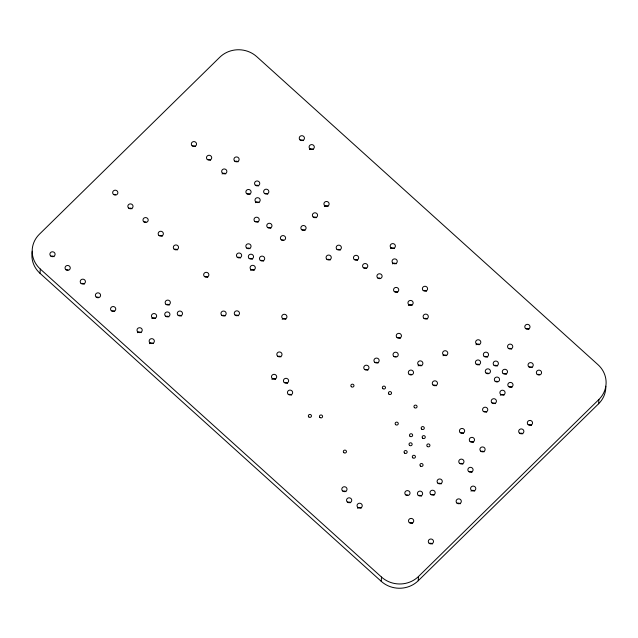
<?xml version="1.0" encoding="UTF-8"?>
<svg xmlns="http://www.w3.org/2000/svg" width="638" height="638" viewBox="0 0 638 638"><rect width="100%" height="100%" fill="white"/><g stroke="black" fill="none" stroke-linecap="round" stroke-linejoin="round"><path stroke-width="0.96" d="M40.019 273.319L40.298 269.053A26.174 24.611 3.7 0 1 39.381 234.242L219.767 57.26A26.174 24.611 3.7 0 1 256.763 56.67L597.981 364.681A26.174 24.611 3.7 0 1 598.899 399.492L598.619 403.758L418.233 580.74A26.174 24.611 3.7 0 1 381.237 581.33L40.019 273.319A26.174 24.611 3.7 0 1 32.275 251.228M381.237 581.33L381.508 577.063L40.298 269.053M418.233 580.74L418.504 576.473L598.899 399.492M313.968 217.143A2.616 2.464 3.7 0 1 316.504 217.741M433.864 385.185A2.616 2.464 3.7 0 1 436.408 385.783M418.504 576.473A26.174 24.611 3.7 0 1 381.508 577.063M324.351 206.473A2.616 2.464 3.7 0 1 328.052 206.417M605.821 386.229A26.174 24.611 3.7 0 1 598.619 403.758M247.472 193.824A2.616 2.464 3.7 0 1 250.016 194.423M343.388 491.093A2.616 2.464 3.7 0 1 345.932 491.691M250.535 270.329A2.616 2.464 3.7 0 1 254.235 270.273M418.121 365.877A2.616 2.464 3.7 0 1 421.822 365.821M528.918 424.772A2.616 2.464 3.7 0 1 531.462 425.371M537.954 374.482A2.616 2.464 3.7 0 1 539.309 374.458M397.825 337.701A2.616 2.464 3.7 0 1 400.369 338.299M327.661 259.411A2.616 2.464 3.7 0 1 330.205 260.009M529.612 366.954A2.616 2.464 3.7 0 1 532.156 367.552M409.899 374.426A2.616 2.464 3.7 0 1 411.247 374.402M394.619 356.554A2.616 2.464 3.7 0 1 395.975 356.538M390.6 248.605A2.616 2.464 3.7 0 1 394.3 248.549M364.154 267.888A2.616 2.464 3.7 0 1 366.698 268.486M424.709 318.466A2.616 2.464 3.7 0 1 427.253 319.064M355.055 259.674A2.616 2.464 3.7 0 1 357.599 260.272M238.038 257.353A2.616 2.464 3.7 0 1 240.582 257.951M520.257 433.266A2.616 2.464 3.7 0 1 522.801 433.864M192.915 145.935A2.616 2.464 3.7 0 1 195.459 146.533M235.51 161.278A2.616 2.464 3.7 0 1 238.054 161.877M492.815 403.056A2.616 2.464 3.7 0 1 495.359 403.655M302.452 229.863A2.616 2.464 3.7 0 1 304.996 230.462M268.343 227.622A2.616 2.464 3.7 0 1 270.887 228.221M484.154 411.55A2.616 2.464 3.7 0 1 486.698 412.148M285.019 382.672A2.616 2.464 3.7 0 1 287.563 383.271M289.03 394.451A2.616 2.464 3.7 0 1 291.574 395.05M281.996 239.944A2.616 2.464 3.7 0 1 283.352 239.92M96.968 297.204A2.616 2.464 3.7 0 1 98.324 297.18M222.542 315.411A2.616 2.464 3.7 0 1 225.086 316.001M112.136 310.889A2.616 2.464 3.7 0 1 114.681 311.488M406.414 494.968A2.616 2.464 3.7 0 1 407.762 494.952M357.471 508.223A2.616 2.464 3.7 0 1 361.172 508.167M271.916 379.339A2.616 2.464 3.7 0 1 275.608 379.283M419.006 495.471A2.616 2.464 3.7 0 1 421.551 496.069M348.125 502.162A2.616 2.464 3.7 0 1 350.669 502.76M235.861 315.196A2.616 2.464 3.7 0 1 238.405 315.794M431.567 494.57A2.616 2.464 3.7 0 1 434.111 495.168M81.808 283.511A2.616 2.464 3.7 0 1 84.352 284.109M66.639 269.826A2.616 2.464 3.7 0 1 67.995 269.802M51.471 256.133A2.616 2.464 3.7 0 1 54.015 256.731M174.908 249.299A2.616 2.464 3.7 0 1 177.452 249.897M159.747 235.613A2.616 2.464 3.7 0 1 162.291 236.212M144.579 221.92A2.616 2.464 3.7 0 1 145.935 221.896M129.418 208.235A2.616 2.464 3.7 0 1 131.962 208.825M114.25 194.542A2.616 2.464 3.7 0 1 115.606 194.518M337.765 249.506A2.616 2.464 3.7 0 1 340.309 250.096M222.088 173.967A2.616 2.464 3.7 0 1 225.788 173.911M208.076 159.62A2.616 2.464 3.7 0 1 210.62 160.218M429.892 543.353A2.616 2.464 3.7 0 1 432.436 543.951M375.527 362.432A2.616 2.464 3.7 0 1 378.071 363.03M443.019 355.733A2.616 2.464 3.7 0 1 446.72 355.669M495.941 381.42A2.616 2.464 3.7 0 1 497.297 381.396M484.928 356.514A2.616 2.464 3.7 0 1 487.472 357.113M494.785 365.414A2.616 2.464 3.7 0 1 497.329 366.013M503.884 373.629A2.616 2.464 3.7 0 1 506.428 374.227M476.985 364.306A2.616 2.464 3.7 0 1 479.529 364.904M486.85 373.206A2.616 2.464 3.7 0 1 488.198 373.182M423.975 290.625A2.616 2.464 3.7 0 1 426.519 291.215M408.384 305.435A2.616 2.464 3.7 0 1 412.084 305.379M395.137 291.773A2.616 2.464 3.7 0 1 397.681 292.371M392.49 263.901A2.616 2.464 3.7 0 1 396.182 263.837M378.486 278.112A2.616 2.464 3.7 0 1 379.841 278.088M166.311 316.296A2.616 2.464 3.7 0 1 168.855 316.895M178.871 315.403A2.616 2.464 3.7 0 1 181.415 316.001M149.579 343.667A2.616 2.464 3.7 0 1 153.279 343.611M481.499 451.297A2.616 2.464 3.7 0 1 484.043 451.895M470.884 441.711A2.616 2.464 3.7 0 1 473.428 442.309M460.357 463.467A2.616 2.464 3.7 0 1 462.901 464.065M469.456 471.681A2.616 2.464 3.7 0 1 472 472.28M255.415 202.693A2.616 2.464 3.7 0 1 259.116 202.637M256.125 185.331A2.616 2.464 3.7 0 1 258.669 185.921M265.225 193.537A2.616 2.464 3.7 0 1 267.769 194.135M247.424 248.15A2.616 2.464 3.7 0 1 249.968 248.748M261.07 260.471A2.616 2.464 3.7 0 1 263.614 261.07M249.913 258.557A2.616 2.464 3.7 0 1 252.457 259.156M166.741 304.454A2.616 2.464 3.7 0 1 169.285 305.052M151.876 318.561A2.616 2.464 3.7 0 1 155.576 318.498M137.441 332.717A2.616 2.464 3.7 0 1 141.142 332.661M471.011 491.1A2.616 2.464 3.7 0 1 474.712 491.045M461.027 432.811A2.616 2.464 3.7 0 1 463.571 433.409M509.411 386.772A2.616 2.464 3.7 0 1 511.955 387.37M500.32 395.217A2.616 2.464 3.7 0 1 504.02 395.161M255.607 221.553A2.616 2.464 3.7 0 1 258.143 222.152M205.237 276.677A2.616 2.464 3.7 0 1 207.781 277.275M282.171 319.279A2.616 2.464 3.7 0 1 285.872 319.215M278.399 356.307A2.616 2.464 3.7 0 1 280.943 356.905M365.351 369.561A2.616 2.464 3.7 0 1 367.895 370.152M457.701 503.215A2.616 2.464 3.7 0 1 460.245 503.813M438.673 483.317A2.616 2.464 3.7 0 1 441.217 483.915M410.106 522.769A2.616 2.464 3.7 0 1 412.65 523.367M526.382 328.698A2.616 2.464 3.7 0 1 528.926 329.296M300.825 140.041A2.616 2.464 3.7 0 1 303.369 140.639M309.534 149.595A2.616 2.464 3.7 0 1 313.226 149.539M476.044 344.759A2.616 2.464 3.7 0 1 479.736 344.703M509.14 348.476A2.616 2.464 3.7 0 1 511.684 349.066M433.074 385.057A2.616 2.464 3.7 0 0 437.429 383.885A2.616 2.464 3.7 0 0 434.143 380.918A2.616 2.464 3.7 0 0 433.074 385.057M313.178 217.016A2.616 2.464 3.7 0 0 317.525 215.843A2.616 2.464 3.7 0 0 314.239 212.877A2.616 2.464 3.7 0 0 313.178 217.016M422.635 438.154A1.571 1.475 3.7 0 0 425.243 437.453A1.571 1.475 3.7 0 0 423.273 435.674A1.571 1.475 3.7 0 0 422.635 438.154M324.718 205.691A2.616 2.464 3.7 0 0 329.064 204.511A2.616 2.464 3.7 0 0 325.787 201.552A2.616 2.464 3.7 0 0 324.718 205.691M421.654 429.119A1.571 1.475 3.7 0 0 424.262 428.409A1.571 1.475 3.7 0 0 422.292 426.631A1.571 1.475 3.7 0 0 421.654 429.119M412.786 457.813A1.571 1.475 3.7 0 0 415.394 457.111A1.571 1.475 3.7 0 0 413.424 455.333A1.571 1.475 3.7 0 0 412.786 457.813M246.683 193.689A2.616 2.464 3.7 0 0 251.029 192.517A2.616 2.464 3.7 0 0 247.743 189.558A2.616 2.464 3.7 0 0 246.683 193.689M342.598 490.965A2.616 2.464 3.7 0 0 346.952 489.793A2.616 2.464 3.7 0 0 343.667 486.826A2.616 2.464 3.7 0 0 342.598 490.965M528.128 424.645A2.616 2.464 3.7 0 0 532.475 423.472A2.616 2.464 3.7 0 0 529.189 420.506A2.616 2.464 3.7 0 0 528.128 424.645M418.488 365.088A2.616 2.464 3.7 0 0 422.835 363.915A2.616 2.464 3.7 0 0 419.549 360.956A2.616 2.464 3.7 0 0 418.488 365.088M250.901 269.539A2.616 2.464 3.7 0 0 255.248 268.367A2.616 2.464 3.7 0 0 251.962 265.408A2.616 2.464 3.7 0 0 250.901 269.539M397.035 337.574A2.616 2.464 3.7 0 0 401.382 336.393A2.616 2.464 3.7 0 0 398.104 333.435A2.616 2.464 3.7 0 0 397.035 337.574M537.164 374.354A2.616 2.464 3.7 0 0 541.51 373.174A2.616 2.464 3.7 0 0 538.233 370.215A2.616 2.464 3.7 0 0 537.164 374.354M351.331 386.7A1.571 1.475 3.7 0 0 353.938 385.998A1.571 1.475 3.7 0 0 351.969 384.22A1.571 1.475 3.7 0 0 351.331 386.7M326.871 259.283A2.616 2.464 3.7 0 0 331.218 258.111A2.616 2.464 3.7 0 0 327.94 255.144A2.616 2.464 3.7 0 0 326.871 259.283M528.822 366.818A2.616 2.464 3.7 0 0 533.177 365.646A2.616 2.464 3.7 0 0 529.891 362.687A2.616 2.464 3.7 0 0 528.822 366.818M409.11 374.291A2.616 2.464 3.7 0 0 413.456 373.118A2.616 2.464 3.7 0 0 410.17 370.16A2.616 2.464 3.7 0 0 409.11 374.291M390.966 247.815A2.616 2.464 3.7 0 0 395.321 246.643A2.616 2.464 3.7 0 0 392.035 243.684A2.616 2.464 3.7 0 0 390.966 247.815M393.829 356.427A2.616 2.464 3.7 0 0 398.176 355.254A2.616 2.464 3.7 0 0 394.898 352.288A2.616 2.464 3.7 0 0 393.829 356.427M363.365 267.761A2.616 2.464 3.7 0 0 367.711 266.588A2.616 2.464 3.7 0 0 364.434 263.622A2.616 2.464 3.7 0 0 363.365 267.761M404.524 453.068A1.571 1.475 3.7 0 0 407.132 452.366A1.571 1.475 3.7 0 0 405.162 450.587A1.571 1.475 3.7 0 0 404.524 453.068M409.5 445.332A1.571 1.475 3.7 0 0 412.108 444.622A1.571 1.475 3.7 0 0 410.138 442.844A1.571 1.475 3.7 0 0 409.5 445.332M354.265 259.546A2.616 2.464 3.7 0 0 358.612 258.374A2.616 2.464 3.7 0 0 355.334 255.407A2.616 2.464 3.7 0 0 354.265 259.546M423.919 318.338A2.616 2.464 3.7 0 0 428.265 317.166A2.616 2.464 3.7 0 0 424.98 314.199A2.616 2.464 3.7 0 0 423.919 318.338M414.429 407.642A1.571 1.475 3.7 0 0 417.037 406.932A1.571 1.475 3.7 0 0 415.067 405.154A1.571 1.475 3.7 0 0 414.429 407.642M519.468 433.138A2.616 2.464 3.7 0 0 523.814 431.966A2.616 2.464 3.7 0 0 520.536 428.999A2.616 2.464 3.7 0 0 519.468 433.138M480.717 451.162A2.616 2.464 3.7 0 0 485.063 449.989A2.616 2.464 3.7 0 0 481.778 447.031A2.616 2.464 3.7 0 0 480.717 451.162M237.256 257.226A2.616 2.464 3.7 0 0 241.603 256.045A2.616 2.464 3.7 0 0 238.317 253.087A2.616 2.464 3.7 0 0 237.256 257.226M281.206 239.808A2.616 2.464 3.7 0 0 285.553 238.636A2.616 2.464 3.7 0 0 282.267 235.669A2.616 2.464 3.7 0 0 281.206 239.808M192.126 145.807A2.616 2.464 3.7 0 0 196.472 144.627A2.616 2.464 3.7 0 0 193.186 141.668A2.616 2.464 3.7 0 0 192.126 145.807M492.026 402.929A2.616 2.464 3.7 0 0 496.372 401.757A2.616 2.464 3.7 0 0 493.086 398.79A2.616 2.464 3.7 0 0 492.026 402.929M234.72 161.143A2.616 2.464 3.7 0 0 239.067 159.971A2.616 2.464 3.7 0 0 235.789 157.012A2.616 2.464 3.7 0 0 234.72 161.143M301.67 229.736A2.616 2.464 3.7 0 0 306.017 228.564A2.616 2.464 3.7 0 0 302.731 225.597A2.616 2.464 3.7 0 0 301.67 229.736M267.561 227.487A2.616 2.464 3.7 0 0 271.908 226.315A2.616 2.464 3.7 0 0 268.622 223.356A2.616 2.464 3.7 0 0 267.561 227.487M483.365 411.422A2.616 2.464 3.7 0 0 487.711 410.25A2.616 2.464 3.7 0 0 484.433 407.283A2.616 2.464 3.7 0 0 483.365 411.422M284.229 382.545A2.616 2.464 3.7 0 0 288.575 381.372A2.616 2.464 3.7 0 0 285.29 378.406A2.616 2.464 3.7 0 0 284.229 382.545M96.178 297.069A2.616 2.464 3.7 0 0 100.525 295.896A2.616 2.464 3.7 0 0 97.247 292.93A2.616 2.464 3.7 0 0 96.178 297.069M343.81 452.637A1.571 1.475 3.7 0 0 346.418 451.935A1.571 1.475 3.7 0 0 344.448 450.157A1.571 1.475 3.7 0 0 343.81 452.637M288.24 394.316A2.616 2.464 3.7 0 0 292.587 393.144A2.616 2.464 3.7 0 0 289.301 390.185A2.616 2.464 3.7 0 0 288.24 394.316M111.347 310.762A2.616 2.464 3.7 0 0 115.693 309.589A2.616 2.464 3.7 0 0 112.408 306.623A2.616 2.464 3.7 0 0 111.347 310.762M221.761 315.276A2.616 2.464 3.7 0 0 226.107 314.103A2.616 2.464 3.7 0 0 222.821 311.137A2.616 2.464 3.7 0 0 221.761 315.276M405.624 494.841A2.616 2.464 3.7 0 0 409.971 493.668A2.616 2.464 3.7 0 0 406.685 490.702A2.616 2.464 3.7 0 0 405.624 494.841M357.838 507.441A2.616 2.464 3.7 0 0 362.185 506.269A2.616 2.464 3.7 0 0 358.907 503.302A2.616 2.464 3.7 0 0 357.838 507.441M319.941 417.499A1.571 1.475 3.7 0 0 322.549 416.789A1.571 1.475 3.7 0 0 320.579 415.011A1.571 1.475 3.7 0 0 319.941 417.499M272.282 378.549A2.616 2.464 3.7 0 0 276.629 377.377A2.616 2.464 3.7 0 0 273.343 374.418A2.616 2.464 3.7 0 0 272.282 378.549M418.217 495.335A2.616 2.464 3.7 0 0 422.563 494.163A2.616 2.464 3.7 0 0 419.286 491.204A2.616 2.464 3.7 0 0 418.217 495.335M347.335 502.034A2.616 2.464 3.7 0 0 351.682 500.862A2.616 2.464 3.7 0 0 348.396 497.895A2.616 2.464 3.7 0 0 347.335 502.034M308.824 416.973A1.571 1.475 3.7 0 0 311.432 416.271A1.571 1.475 3.7 0 0 309.462 414.493A1.571 1.475 3.7 0 0 308.824 416.973M235.079 315.068A2.616 2.464 3.7 0 0 239.425 313.896A2.616 2.464 3.7 0 0 236.14 310.929A2.616 2.464 3.7 0 0 235.079 315.068M420.41 466.051A1.571 1.475 3.7 0 0 423.018 465.349A1.571 1.475 3.7 0 0 421.048 463.571A1.571 1.475 3.7 0 0 420.41 466.051M430.778 494.442A2.616 2.464 3.7 0 0 435.124 493.27A2.616 2.464 3.7 0 0 431.846 490.303A2.616 2.464 3.7 0 0 430.778 494.442M81.018 283.384A2.616 2.464 3.7 0 0 85.364 282.211A2.616 2.464 3.7 0 0 82.079 279.245A2.616 2.464 3.7 0 0 81.018 283.384M65.85 269.691A2.616 2.464 3.7 0 0 70.196 268.518A2.616 2.464 3.7 0 0 66.918 265.552A2.616 2.464 3.7 0 0 65.85 269.691M50.689 256.005A2.616 2.464 3.7 0 0 55.035 254.833A2.616 2.464 3.7 0 0 51.75 251.866A2.616 2.464 3.7 0 0 50.689 256.005M174.118 249.171A2.616 2.464 3.7 0 0 178.473 247.999A2.616 2.464 3.7 0 0 175.187 245.032A2.616 2.464 3.7 0 0 174.118 249.171M158.958 235.478A2.616 2.464 3.7 0 0 163.304 234.305A2.616 2.464 3.7 0 0 160.018 231.347A2.616 2.464 3.7 0 0 158.958 235.478M143.789 221.793A2.616 2.464 3.7 0 0 148.136 220.62A2.616 2.464 3.7 0 0 144.858 217.654A2.616 2.464 3.7 0 0 143.789 221.793M128.629 208.1A2.616 2.464 3.7 0 0 132.975 206.927A2.616 2.464 3.7 0 0 129.689 203.969A2.616 2.464 3.7 0 0 128.629 208.1M113.46 194.415A2.616 2.464 3.7 0 0 117.807 193.242A2.616 2.464 3.7 0 0 114.529 190.276A2.616 2.464 3.7 0 0 113.46 194.415M336.976 249.37A2.616 2.464 3.7 0 0 341.322 248.198A2.616 2.464 3.7 0 0 338.036 245.239A2.616 2.464 3.7 0 0 336.976 249.37M222.455 173.185A2.616 2.464 3.7 0 0 226.801 172.005A2.616 2.464 3.7 0 0 223.515 169.046A2.616 2.464 3.7 0 0 222.455 173.185M207.286 159.492A2.616 2.464 3.7 0 0 211.641 158.32A2.616 2.464 3.7 0 0 208.355 155.353A2.616 2.464 3.7 0 0 207.286 159.492M429.103 543.225A2.616 2.464 3.7 0 0 433.449 542.053A2.616 2.464 3.7 0 0 430.171 539.086A2.616 2.464 3.7 0 0 429.103 543.225M374.737 362.304A2.616 2.464 3.7 0 0 379.092 361.132A2.616 2.464 3.7 0 0 375.806 358.165A2.616 2.464 3.7 0 0 374.737 362.304M395.632 424.653A1.571 1.475 3.7 0 0 398.24 423.951A1.571 1.475 3.7 0 0 396.27 422.173A1.571 1.475 3.7 0 0 395.632 424.653M443.386 354.943A2.616 2.464 3.7 0 0 447.732 353.771A2.616 2.464 3.7 0 0 444.455 350.804A2.616 2.464 3.7 0 0 443.386 354.943M495.16 381.285A2.616 2.464 3.7 0 0 499.506 380.112A2.616 2.464 3.7 0 0 496.22 377.146A2.616 2.464 3.7 0 0 495.16 381.285M484.138 356.387A2.616 2.464 3.7 0 0 488.485 355.214A2.616 2.464 3.7 0 0 485.199 352.248A2.616 2.464 3.7 0 0 484.138 356.387M493.995 365.287A2.616 2.464 3.7 0 0 498.342 364.115A2.616 2.464 3.7 0 0 495.056 361.148A2.616 2.464 3.7 0 0 493.995 365.287M503.095 373.501A2.616 2.464 3.7 0 0 507.441 372.329A2.616 2.464 3.7 0 0 504.156 369.362A2.616 2.464 3.7 0 0 503.095 373.501M476.203 364.17A2.616 2.464 3.7 0 0 480.55 362.998A2.616 2.464 3.7 0 0 477.264 360.039A2.616 2.464 3.7 0 0 476.203 364.17M486.06 373.07A2.616 2.464 3.7 0 0 490.407 371.898A2.616 2.464 3.7 0 0 487.121 368.931A2.616 2.464 3.7 0 0 486.06 373.07M423.185 290.489A2.616 2.464 3.7 0 0 427.532 289.317A2.616 2.464 3.7 0 0 424.246 286.35A2.616 2.464 3.7 0 0 423.185 290.489M408.751 304.653A2.616 2.464 3.7 0 0 413.097 303.473A2.616 2.464 3.7 0 0 409.819 300.514A2.616 2.464 3.7 0 0 408.751 304.653M394.348 291.646A2.616 2.464 3.7 0 0 398.694 290.473A2.616 2.464 3.7 0 0 395.408 287.507A2.616 2.464 3.7 0 0 394.348 291.646M392.856 263.111A2.616 2.464 3.7 0 0 397.203 261.939A2.616 2.464 3.7 0 0 393.917 258.972A2.616 2.464 3.7 0 0 392.856 263.111M377.704 277.977A2.616 2.464 3.7 0 0 382.05 276.804A2.616 2.464 3.7 0 0 378.765 273.846A2.616 2.464 3.7 0 0 377.704 277.977M388.901 394.117A1.571 1.475 3.7 0 0 391.509 393.415A1.571 1.475 3.7 0 0 389.539 391.636A1.571 1.475 3.7 0 0 388.901 394.117M165.521 316.169A2.616 2.464 3.7 0 0 169.875 314.997A2.616 2.464 3.7 0 0 166.59 312.03A2.616 2.464 3.7 0 0 165.521 316.169M178.082 315.276A2.616 2.464 3.7 0 0 182.436 314.103A2.616 2.464 3.7 0 0 179.15 311.137A2.616 2.464 3.7 0 0 178.082 315.276M149.946 342.885A2.616 2.464 3.7 0 0 154.292 341.713A2.616 2.464 3.7 0 0 151.007 338.746A2.616 2.464 3.7 0 0 149.946 342.885M470.094 441.584A2.616 2.464 3.7 0 0 474.449 440.411A2.616 2.464 3.7 0 0 471.163 437.445A2.616 2.464 3.7 0 0 470.094 441.584M459.567 463.34A2.616 2.464 3.7 0 0 463.914 462.167A2.616 2.464 3.7 0 0 460.636 459.2A2.616 2.464 3.7 0 0 459.567 463.34M468.667 471.554A2.616 2.464 3.7 0 0 473.013 470.381A2.616 2.464 3.7 0 0 469.728 467.415A2.616 2.464 3.7 0 0 468.667 471.554M255.782 201.903A2.616 2.464 3.7 0 0 260.129 200.731A2.616 2.464 3.7 0 0 256.843 197.772A2.616 2.464 3.7 0 0 255.782 201.903M255.344 185.195A2.616 2.464 3.7 0 0 259.69 184.023A2.616 2.464 3.7 0 0 256.404 181.056A2.616 2.464 3.7 0 0 255.344 185.195M264.443 193.41A2.616 2.464 3.7 0 0 268.789 192.237A2.616 2.464 3.7 0 0 265.504 189.271A2.616 2.464 3.7 0 0 264.443 193.41M246.635 248.023A2.616 2.464 3.7 0 0 250.981 246.842A2.616 2.464 3.7 0 0 247.696 243.883A2.616 2.464 3.7 0 0 246.635 248.023M260.28 260.336A2.616 2.464 3.7 0 0 264.626 259.164A2.616 2.464 3.7 0 0 261.349 256.205A2.616 2.464 3.7 0 0 260.28 260.336M249.131 258.43A2.616 2.464 3.7 0 0 253.477 257.258A2.616 2.464 3.7 0 0 250.192 254.291A2.616 2.464 3.7 0 0 249.131 258.43M165.952 304.318A2.616 2.464 3.7 0 0 170.298 303.146A2.616 2.464 3.7 0 0 167.02 300.187A2.616 2.464 3.7 0 0 165.952 304.318M152.243 317.772A2.616 2.464 3.7 0 0 156.589 316.6A2.616 2.464 3.7 0 0 153.303 313.633A2.616 2.464 3.7 0 0 152.243 317.772M137.808 331.927A2.616 2.464 3.7 0 0 142.162 330.755A2.616 2.464 3.7 0 0 138.877 327.796A2.616 2.464 3.7 0 0 137.808 331.927M471.378 490.319A2.616 2.464 3.7 0 0 475.733 489.139A2.616 2.464 3.7 0 0 472.447 486.18A2.616 2.464 3.7 0 0 471.378 490.319M460.237 432.684A2.616 2.464 3.7 0 0 464.592 431.511A2.616 2.464 3.7 0 0 461.306 428.545A2.616 2.464 3.7 0 0 460.237 432.684M382.84 388.638A1.571 1.475 3.7 0 0 385.448 387.936A1.571 1.475 3.7 0 0 383.478 386.157A1.571 1.475 3.7 0 0 382.84 388.638M508.622 386.644A2.616 2.464 3.7 0 0 512.968 385.472A2.616 2.464 3.7 0 0 509.682 382.505A2.616 2.464 3.7 0 0 508.622 386.644M500.686 394.428A2.616 2.464 3.7 0 0 505.033 393.255A2.616 2.464 3.7 0 0 501.747 390.296A2.616 2.464 3.7 0 0 500.686 394.428M254.817 221.426A2.616 2.464 3.7 0 0 259.164 220.254A2.616 2.464 3.7 0 0 255.878 217.287A2.616 2.464 3.7 0 0 254.817 221.426M204.455 276.549A2.616 2.464 3.7 0 0 208.801 275.377A2.616 2.464 3.7 0 0 205.516 272.41A2.616 2.464 3.7 0 0 204.455 276.549M282.538 318.49A2.616 2.464 3.7 0 0 286.885 317.317A2.616 2.464 3.7 0 0 283.607 314.359A2.616 2.464 3.7 0 0 282.538 318.49M277.61 356.179A2.616 2.464 3.7 0 0 281.956 355.007A2.616 2.464 3.7 0 0 278.678 352.04A2.616 2.464 3.7 0 0 277.61 356.179M364.569 369.426A2.616 2.464 3.7 0 0 368.916 368.254A2.616 2.464 3.7 0 0 365.63 365.287A2.616 2.464 3.7 0 0 364.569 369.426M427.293 446.44A1.571 1.475 3.7 0 0 429.9 445.739A1.571 1.475 3.7 0 0 427.931 443.96A1.571 1.475 3.7 0 0 427.293 446.44M456.912 503.079A2.616 2.464 3.7 0 0 461.258 501.907A2.616 2.464 3.7 0 0 457.98 498.948A2.616 2.464 3.7 0 0 456.912 503.079M437.883 483.181A2.616 2.464 3.7 0 0 442.23 482.009A2.616 2.464 3.7 0 0 438.952 479.05A2.616 2.464 3.7 0 0 437.883 483.181M410.003 436.264A1.571 1.475 3.7 0 0 412.611 435.563A1.571 1.475 3.7 0 0 410.641 433.784A1.571 1.475 3.7 0 0 410.003 436.264M409.317 522.642A2.616 2.464 3.7 0 0 413.663 521.469A2.616 2.464 3.7 0 0 410.378 518.503A2.616 2.464 3.7 0 0 409.317 522.642M525.6 328.57A2.616 2.464 3.7 0 0 529.947 327.39A2.616 2.464 3.7 0 0 526.661 324.431A2.616 2.464 3.7 0 0 525.6 328.57M300.043 139.913A2.616 2.464 3.7 0 0 304.39 138.741A2.616 2.464 3.7 0 0 301.104 135.774A2.616 2.464 3.7 0 0 300.043 139.913M309.901 148.814A2.616 2.464 3.7 0 0 314.247 147.641A2.616 2.464 3.7 0 0 310.961 144.674A2.616 2.464 3.7 0 0 309.901 148.814M476.411 343.97A2.616 2.464 3.7 0 0 480.757 342.797A2.616 2.464 3.7 0 0 477.471 339.839A2.616 2.464 3.7 0 0 476.411 343.97M508.35 348.34A2.616 2.464 3.7 0 0 512.697 347.168A2.616 2.464 3.7 0 0 509.419 344.201A2.616 2.464 3.7 0 0 508.35 348.34"/></g></svg>
